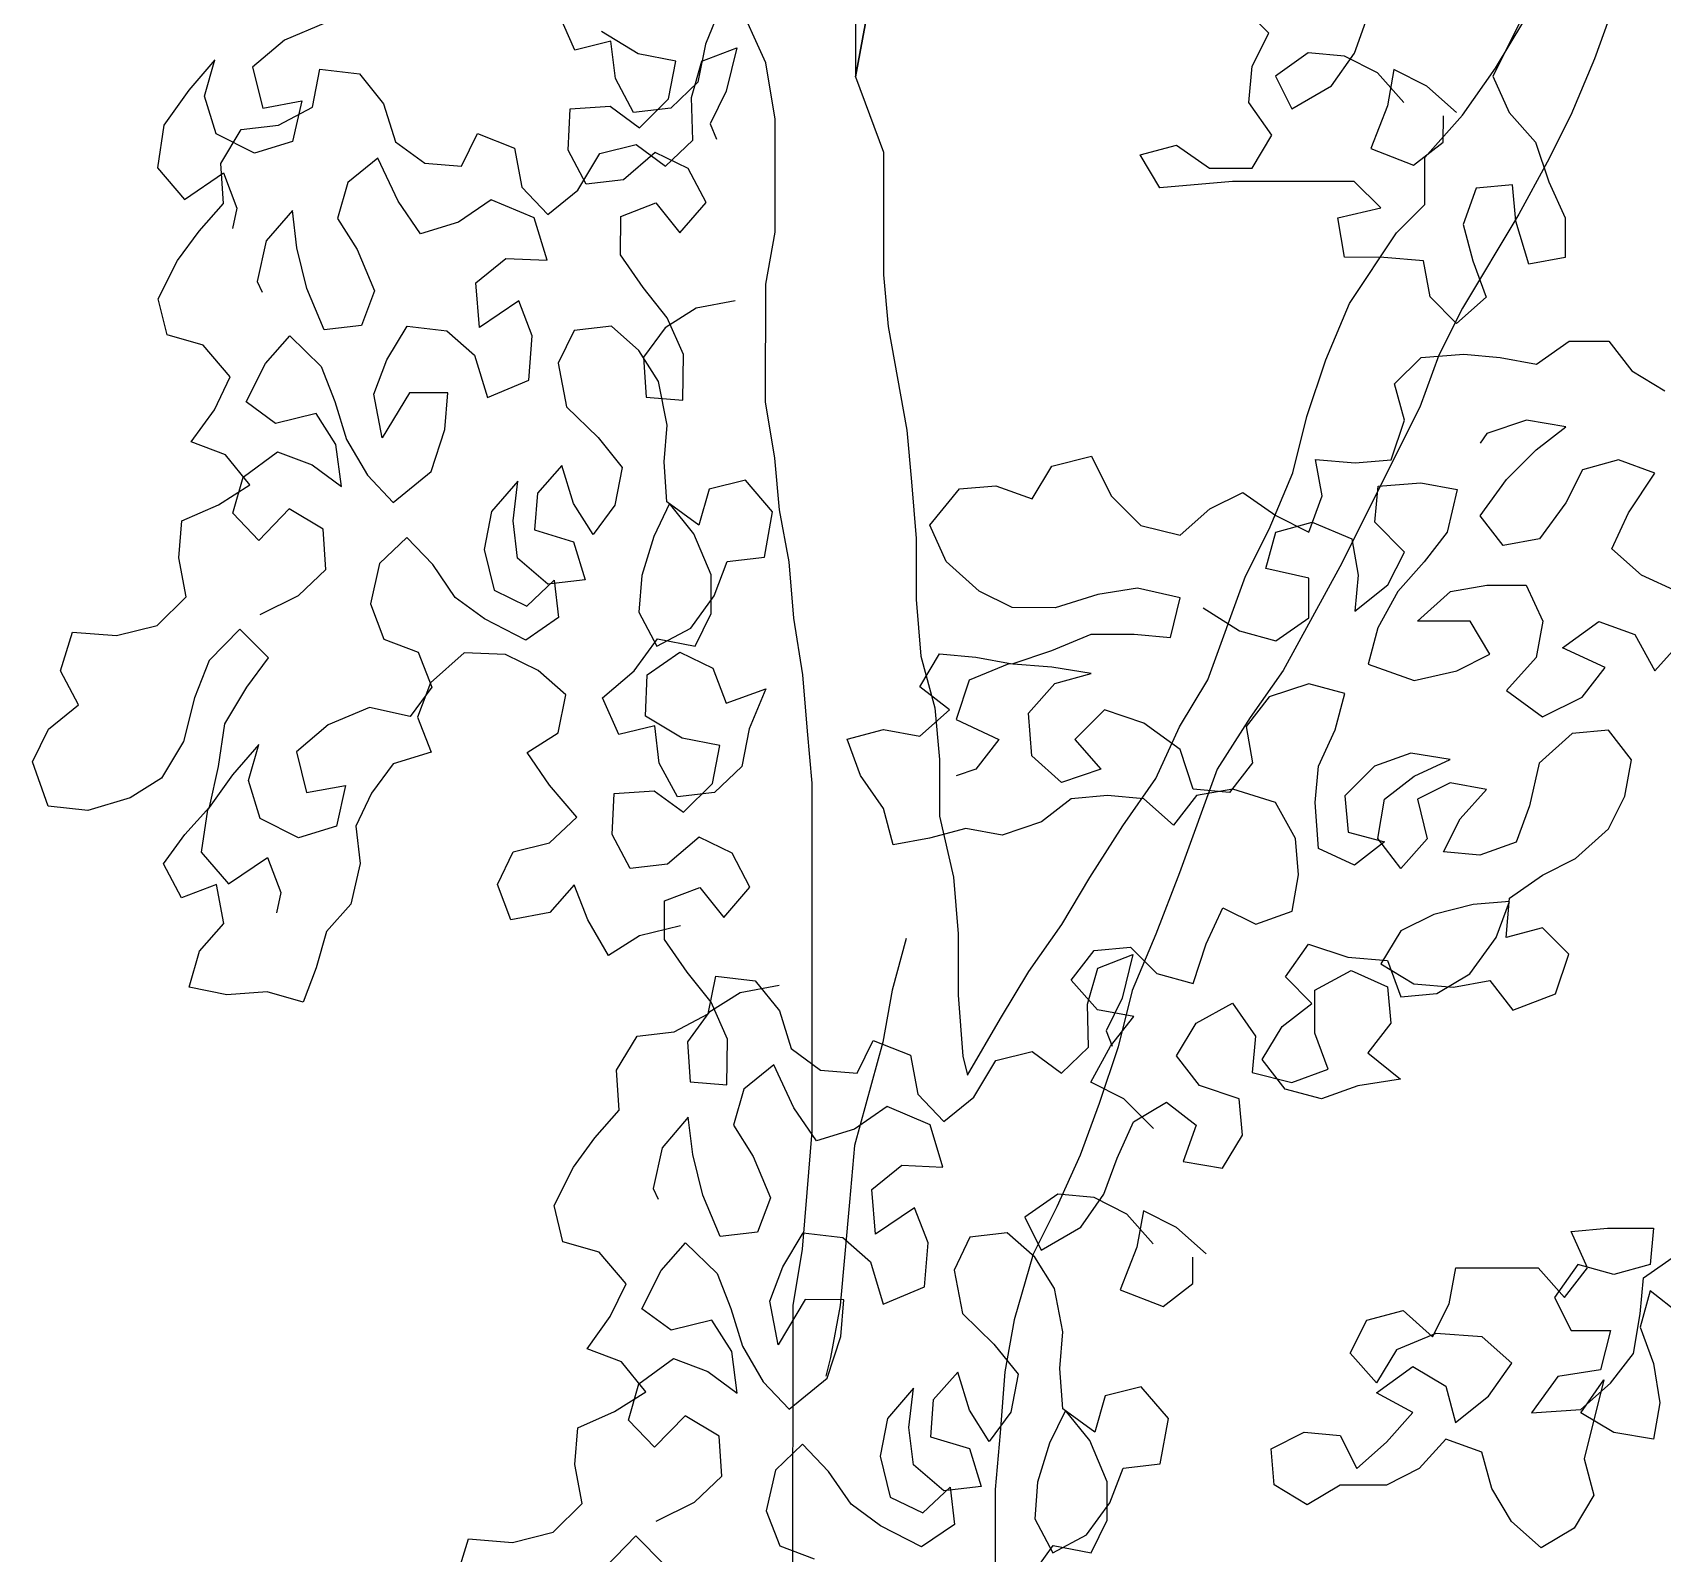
# Model space of a CAD drawing. Header units: millimetres. Extents: x -249630 to 95394, y -188036 to 109963.
# Drawn here: x -73407.1 to -72961.5, y -1068.1 to -652.3 of the extents above; entities that cross this region are included whole.
import ezdxf

# ---------------------------------------------------------------- set-up
doc = ezdxf.new("R2010")
doc.units = ezdxf.units.MM
doc.layers.add('AHojas', color=86, linetype='Continuous')
doc.layers.add('ATronco', color=36, linetype='Continuous')

# ---------------------------------------------------------------- blocks, each defined once
blk = doc.blocks.new('Arbol_01')
at = {"layer": 'AHojas'}
for p, q in [((-0.80242, 1.90116), (-0.80757, 1.88864)), ((-0.63152, 1.8921), (-0.64078, 1.90138)), ((-0.84837, 1.8868), (-0.85346, 1.8983)), ((-0.60476, 1.8859), (-0.60063, 1.89722)), ((-0.5512, 1.89923), (-0.56152, 1.87865)), ((-0.92622, 1.89531), (-0.93913, 1.88987)), ((-0.93913, 1.88987), (-0.94904, 1.88143)), ((-0.83706, 1.8896), (-0.84837, 1.8868)), ((-0.8286, 1.88569), (-0.84006, 1.89261)), ((-0.83568, 1.87794), (-0.83706, 1.8896)), ((-0.63668, 1.88181), (-0.63152, 1.8921)), ((-0.80757, 1.88864), (-0.8099, 1.87681)), ((-0.80865, 1.88334), (-0.79769, 1.88754)), ((-0.79769, 1.88754), (-0.80108, 1.87396)), ((-0.61917, 1.88591), (-0.62947, 1.87871)), ((-0.60785, 1.88487), (-0.61917, 1.88591)), ((-0.61197, 1.87561), (-0.60476, 1.8859)), ((-0.96087, 1.88375), (-0.96902, 1.87424)), ((-0.96408, 1.87246), (-0.96087, 1.88375)), ((-0.81677, 1.88336), (-0.8286, 1.88569)), ((-0.8191, 1.87154), (-0.81677, 1.88336)), ((-0.81186, 1.87204), (-0.80865, 1.88334)), ((-0.59755, 1.87971), (-0.60785, 1.88487)), ((-0.94904, 1.88143), (-0.9459, 1.8687)), ((-0.93036, 1.86901), (-0.92803, 1.88083)), ((-0.92803, 1.88083), (-0.91568, 1.87939)), ((-0.91568, 1.87939), (-0.90811, 1.87001)), ((-0.63772, 1.87048), (-0.63668, 1.88181)), ((-0.62947, 1.87871), (-0.62434, 1.86841)), ((-0.58932, 1.87044), (-0.59755, 1.87971)), ((-0.5924, 1.88074), (-0.59447, 1.86941)), ((-0.58211, 1.87558), (-0.5924, 1.88074)), ((-0.83006, 1.86733), (-0.83568, 1.87794)), ((-0.8099, 1.87681), (-0.8184, 1.86871)), ((-0.62434, 1.86841), (-0.61197, 1.87561)), ((-0.57285, 1.86733), (-0.58211, 1.87558)), ((-0.56152, 1.87865), (-0.55638, 1.86732)), ((-0.96902, 1.87424), (-0.97681, 1.86331)), ((-0.9604, 1.86062), (-0.96408, 1.87246)), ((-0.81154, 1.85862), (-0.81186, 1.87204)), ((-0.80108, 1.87396), (-0.80606, 1.86373)), ((-0.9459, 1.8687), (-0.93371, 1.87097)), ((-0.94097, 1.86338), (-0.93036, 1.86901)), ((-0.93371, 1.87097), (-0.93657, 1.85826)), ((-0.90811, 1.87001), (-0.90443, 1.85816)), ((-0.8504, 1.85555), (-0.84983, 1.86844)), ((-0.84983, 1.86844), (-0.83729, 1.86929)), ((-0.83729, 1.86929), (-0.82813, 1.86256)), ((-0.8184, 1.86871), (-0.83006, 1.86733)), ((-0.82813, 1.86256), (-0.8191, 1.87154)), ((-0.63052, 1.86018), (-0.63772, 1.87048)), ((-0.59447, 1.86941), (-0.59963, 1.85603)), ((-0.57698, 1.85807), (-0.57697, 1.86631)), ((-0.55638, 1.86732), (-0.54815, 1.85804)), ((-0.97681, 1.86331), (-0.97879, 1.85007)), ((-0.95901, 1.85142), (-0.95263, 1.862)), ((-0.95263, 1.862), (-0.94097, 1.86338)), ((-0.80606, 1.86373), (-0.80413, 1.85895)), ((-0.94841, 1.85458), (-0.9604, 1.86062)), ((-0.93657, 1.85826), (-0.94841, 1.85458)), ((-0.90443, 1.85816), (-0.89527, 1.85143)), ((-0.88379, 1.85052), (-0.87882, 1.86074)), ((-0.87882, 1.86074), (-0.86718, 1.85612)), ((-0.82004, 1.85052), (-0.81154, 1.85862)), ((-0.63671, 1.84989), (-0.63052, 1.86018)), ((-0.58625, 1.85087), (-0.57698, 1.85807)), ((-0.54815, 1.85804), (-0.54404, 1.84568)), ((-0.86718, 1.85612), (-0.86491, 1.84393)), ((-0.84478, 1.84494), (-0.8504, 1.85555)), ((-0.84743, 1.843), (-0.84052, 1.85446)), ((-0.84052, 1.85446), (-0.82921, 1.85726)), ((-0.82321, 1.85477), (-0.83312, 1.84632)), ((-0.82921, 1.85726), (-0.82004, 1.85052)), ((-0.81298, 1.8498), (-0.82321, 1.85477)), ((-0.67171, 1.85404), (-0.66038, 1.85712)), ((-0.66554, 1.84374), (-0.67171, 1.85404)), ((-0.66038, 1.85712), (-0.65009, 1.8499)), ((-0.59963, 1.85603), (-0.58625, 1.85087)), ((-0.95817, 1.83888), (-0.95901, 1.85142)), ((-0.90992, 1.85306), (-0.9193, 1.84549)), ((-0.9036, 1.83962), (-0.90992, 1.85306)), ((-0.89527, 1.85143), (-0.88379, 1.85052)), ((-0.97879, 1.85007), (-0.97034, 1.84016)), ((-0.97034, 1.84016), (-0.95814, 1.84843)), ((-0.95814, 1.84843), (-0.95393, 1.83747)), ((-0.80735, 1.83919), (-0.81298, 1.8498)), ((-0.65009, 1.8499), (-0.63671, 1.84989)), ((-0.9193, 1.84549), (-0.92251, 1.8342)), ((-0.86491, 1.84393), (-0.85681, 1.83543)), ((-0.83312, 1.84632), (-0.84478, 1.84494)), ((-0.64289, 1.84577), (-0.66554, 1.84374)), ((-0.60479, 1.84574), (-0.64289, 1.84577)), ((-0.59656, 1.8375), (-0.60479, 1.84574)), ((-0.5667, 1.84365), (-0.57082, 1.83232)), ((-0.55537, 1.84467), (-0.5667, 1.84365)), ((-0.55435, 1.83334), (-0.55537, 1.84467)), ((-0.54404, 1.84568), (-0.5389, 1.83435)), ((-0.89656, 1.82936), (-0.9036, 1.83962)), ((-0.87446, 1.84007), (-0.88472, 1.83304)), ((-0.86105, 1.83438), (-0.87446, 1.84007)), ((-0.85681, 1.83543), (-0.84743, 1.843)), ((-0.96578, 1.83025), (-0.95817, 1.83888)), ((-0.95393, 1.83747), (-0.95536, 1.83111)), ((-0.93663, 1.83671), (-0.94478, 1.82719)), ((-0.93525, 1.82505), (-0.93663, 1.83671)), ((-0.83403, 1.83485), (-0.82307, 1.83906)), ((-0.82307, 1.83906), (-0.8155, 1.82968)), ((-0.8155, 1.82968), (-0.80735, 1.83919)), ((-0.60995, 1.83442), (-0.59656, 1.8375)), ((-0.92251, 1.8342), (-0.91635, 1.82447)), ((-0.88472, 1.83304), (-0.89656, 1.82936)), ((-0.85703, 1.82113), (-0.86105, 1.83438)), ((-0.83406, 1.82284), (-0.83403, 1.83485)), ((-0.6079, 1.82206), (-0.60995, 1.83442)), ((-0.55024, 1.81995), (-0.55435, 1.83334)), ((-0.5389, 1.83435), (-0.53891, 1.822)), ((-0.97252, 1.82109), (-0.96578, 1.83025)), ((-0.57082, 1.83232), (-0.56775, 1.82099)), ((-0.94478, 1.82719), (-0.94764, 1.81449)), ((-0.9321, 1.81233), (-0.93525, 1.82505)), ((-0.91635, 1.82447), (-0.91091, 1.81156)), ((-0.8793, 1.81413), (-0.86992, 1.82169)), ((-0.86992, 1.82169), (-0.85703, 1.82113)), ((-0.82703, 1.81258), (-0.83406, 1.82284)), ((-0.59555, 1.82205), (-0.6079, 1.82206)), ((-0.58319, 1.82101), (-0.59555, 1.82205)), ((-0.53891, 1.822), (-0.55024, 1.81995)), ((-0.97855, 1.8091), (-0.97252, 1.82109)), ((-0.58114, 1.80968), (-0.58319, 1.82101)), ((-0.56775, 1.82099), (-0.56364, 1.80966)), ((-0.94764, 1.81449), (-0.94606, 1.81113)), ((-0.92666, 1.79942), (-0.9321, 1.81233)), ((-0.91091, 1.81156), (-0.915, 1.8008)), ((-0.8781, 1.80017), (-0.8793, 1.81413)), ((-0.81946, 1.8032), (-0.82703, 1.81258)), ((-0.97576, 1.79779), (-0.97855, 1.8091)), ((-0.86589, 1.80844), (-0.8781, 1.80017)), ((-0.86168, 1.79748), (-0.86589, 1.80844)), ((-0.79825, 1.80844), (-0.81045, 1.80618)), ((-0.57291, 1.80143), (-0.58114, 1.80968)), ((-0.56364, 1.80966), (-0.57291, 1.80143)), ((-0.81045, 1.80618), (-0.82017, 1.80002)), ((-0.915, 1.8008), (-0.92666, 1.79942)), ((-0.90709, 1.79001), (-0.9007, 1.80059)), ((-0.9007, 1.80059), (-0.88834, 1.79914)), ((-0.83695, 1.80059), (-0.84861, 1.79921)), ((-0.82832, 1.79297), (-0.83695, 1.80059)), ((-0.81437, 1.79171), (-0.81946, 1.8032)), ((-0.96447, 1.79458), (-0.97576, 1.79779)), ((-0.94506, 1.78887), (-0.93744, 1.79751)), ((-0.93744, 1.79751), (-0.92758, 1.78794)), ((-0.88834, 1.79914), (-0.87971, 1.79152)), ((-0.86278, 1.78371), (-0.86168, 1.79748)), ((-0.84861, 1.79921), (-0.85358, 1.78898)), ((-0.82017, 1.80002), (-0.82691, 1.79086)), ((-0.95602, 1.78467), (-0.96447, 1.79458)), ((-0.54791, 1.78864), (-0.53761, 1.79583)), ((-0.53761, 1.79583), (-0.52525, 1.79582)), ((-0.52525, 1.79582), (-0.51805, 1.78655)), ((-0.91118, 1.77925), (-0.90709, 1.79001)), ((-0.87971, 1.79152), (-0.87569, 1.77827)), ((-0.82217, 1.78325), (-0.82832, 1.79297)), ((-0.82691, 1.79086), (-0.82606, 1.77832)), ((-0.81458, 1.77741), (-0.81437, 1.79171)), ((-0.59219, 1.7825), (-0.58395, 1.79073)), ((-0.58395, 1.79073), (-0.57056, 1.79175)), ((-0.57056, 1.79175), (-0.55924, 1.79071)), ((-0.55924, 1.79071), (-0.54791, 1.78864)), ((-0.95109, 1.77688), (-0.94506, 1.78887)), ((-0.92758, 1.78794), (-0.92337, 1.77698)), ((-0.85358, 1.78898), (-0.85097, 1.77538)), ((-0.51805, 1.78655), (-0.50776, 1.78036)), ((-0.96099, 1.77444), (-0.95602, 1.78467)), ((-0.87569, 1.77827), (-0.86278, 1.78371)), ((-0.81955, 1.76964), (-0.82217, 1.78325)), ((-0.58911, 1.77117), (-0.59219, 1.7825)), ((-0.90856, 1.76564), (-0.91118, 1.77925)), ((-0.90005, 1.77975), (-0.90856, 1.76564)), ((-0.88804, 1.77971), (-0.90005, 1.77975)), ((-0.88896, 1.76824), (-0.88804, 1.77971)), ((-0.94193, 1.77015), (-0.95109, 1.77688)), ((-0.92337, 1.77698), (-0.91969, 1.76514)), ((-0.85097, 1.77538), (-0.84111, 1.76581)), ((-0.82606, 1.77832), (-0.81458, 1.77741)), ((-0.96826, 1.76439), (-0.96099, 1.77444)), ((-0.92921, 1.77329), (-0.94193, 1.77015)), ((-0.92305, 1.76356), (-0.92921, 1.77329)), ((-0.89323, 1.75518), (-0.88896, 1.76824)), ((-0.82047, 1.75817), (-0.81955, 1.76964)), ((-0.59324, 1.75882), (-0.58911, 1.77117)), ((-0.55102, 1.77113), (-0.56338, 1.76703)), ((-0.53866, 1.76906), (-0.55102, 1.77113)), ((-0.54794, 1.76186), (-0.53866, 1.76906)), ((-0.91969, 1.76514), (-0.91319, 1.754)), ((-0.84111, 1.76581), (-0.83354, 1.75643)), ((-0.56338, 1.76703), (-0.56544, 1.76394)), ((-0.95749, 1.7603), (-0.96826, 1.76439)), ((-0.95204, 1.7534), (-0.94125, 1.76132)), ((-0.94125, 1.76132), (-0.93048, 1.75723)), ((-0.92132, 1.75049), (-0.92305, 1.76356)), ((-0.55721, 1.75261), (-0.54794, 1.76186)), ((-0.94993, 1.75092), (-0.95749, 1.7603)), ((-0.81962, 1.74563), (-0.82047, 1.75817)), ((-0.6993, 1.75685), (-0.68694, 1.75993)), ((-0.68694, 1.75993), (-0.68078, 1.74757)), ((-0.61693, 1.75884), (-0.60457, 1.7578)), ((-0.61488, 1.74751), (-0.61693, 1.75884)), ((-0.60457, 1.7578), (-0.59324, 1.75882)), ((-0.5222, 1.75875), (-0.53353, 1.75567)), ((-0.51087, 1.75462), (-0.5222, 1.75875)), ((-0.93048, 1.75723), (-0.92132, 1.75049)), ((-0.91319, 1.754), (-0.90509, 1.7455)), ((-0.90509, 1.7455), (-0.89323, 1.75518)), ((-0.85243, 1.75702), (-0.86005, 1.74838)), ((-0.84876, 1.74517), (-0.85243, 1.75702)), ((-0.83354, 1.75643), (-0.83587, 1.74461)), ((-0.70549, 1.74656), (-0.6993, 1.75685)), ((-0.53353, 1.75567), (-0.53868, 1.74538)), ((-0.51912, 1.74227), (-0.51087, 1.75462)), ((-0.95966, 1.74477), (-0.94993, 1.75092)), ((-0.95525, 1.74211), (-0.95204, 1.7534)), ((-0.86622, 1.75211), (-0.87437, 1.74259)), ((-0.86767, 1.73975), (-0.86622, 1.75211)), ((-0.79505, 1.75245), (-0.80636, 1.74965)), ((-0.7866, 1.74253), (-0.79505, 1.75245)), ((-0.72814, 1.74967), (-0.71681, 1.75069)), ((-0.71681, 1.75069), (-0.70549, 1.74656)), ((-0.59841, 1.73926), (-0.59737, 1.75058)), ((-0.59737, 1.75058), (-0.58398, 1.7516)), ((-0.58398, 1.7516), (-0.57266, 1.74953)), ((-0.56546, 1.74129), (-0.55721, 1.75261)), ((-0.86005, 1.74838), (-0.86096, 1.73691)), ((-0.80636, 1.74965), (-0.80957, 1.73836)), ((-0.73742, 1.73836), (-0.72814, 1.74967)), ((-0.68078, 1.74757), (-0.67152, 1.73829)), ((-0.64989, 1.74342), (-0.63959, 1.74856)), ((-0.63959, 1.74856), (-0.6293, 1.74135)), ((-0.61901, 1.73619), (-0.61488, 1.74751)), ((-0.57266, 1.74953), (-0.57576, 1.73615)), ((-0.97115, 1.73968), (-0.95966, 1.74477)), ((-0.93759, 1.74347), (-0.94715, 1.73361)), ((-0.92701, 1.73709), (-0.93759, 1.74347)), ((-0.8426, 1.73545), (-0.84876, 1.74517)), ((-0.83587, 1.74461), (-0.8426, 1.73545)), ((-0.81874, 1.74509), (-0.82371, 1.73486)), ((-0.80957, 1.73836), (-0.81962, 1.74563)), ((-0.81117, 1.73571), (-0.81874, 1.74509)), ((-0.65917, 1.73519), (-0.64989, 1.74342)), ((-0.53868, 1.74538), (-0.54693, 1.73406)), ((-0.97206, 1.7282), (-0.97115, 1.73968)), ((-0.94715, 1.73361), (-0.95525, 1.74211)), ((-0.87437, 1.74259), (-0.8767, 1.73077)), ((-0.86628, 1.72809), (-0.86767, 1.73975)), ((-0.78911, 1.72841), (-0.7866, 1.74253)), ((-0.6293, 1.74135), (-0.61901, 1.73619)), ((-0.55826, 1.73201), (-0.56546, 1.74129)), ((-0.52428, 1.73095), (-0.51912, 1.74227)), ((-0.92616, 1.72455), (-0.92701, 1.73709)), ((-0.86096, 1.73691), (-0.84879, 1.73317)), ((-0.73228, 1.72702), (-0.73742, 1.73836)), ((-0.67152, 1.73829), (-0.65917, 1.73519)), ((-0.6324, 1.72487), (-0.6293, 1.7362)), ((-0.6293, 1.7362), (-0.61798, 1.73928)), ((-0.61798, 1.73928), (-0.60562, 1.73412)), ((-0.58915, 1.72998), (-0.59841, 1.73926)), ((-0.57576, 1.73615), (-0.58298, 1.72689)), ((-0.90088, 1.73454), (-0.90938, 1.72644)), ((-0.89278, 1.72604), (-0.90088, 1.73454)), ((-0.84879, 1.73317), (-0.84511, 1.72132)), ((-0.82371, 1.73486), (-0.82745, 1.72269)), ((-0.80573, 1.72281), (-0.81117, 1.73571)), ((-0.60562, 1.73412), (-0.60357, 1.72279)), ((-0.54693, 1.73406), (-0.55826, 1.73201)), ((-0.8767, 1.73077), (-0.87355, 1.71805)), ((-0.59431, 1.71969), (-0.58915, 1.72998)), ((-0.51502, 1.72271), (-0.52428, 1.73095)), ((-0.9698, 1.71601), (-0.97206, 1.7282)), ((-0.90938, 1.72644), (-0.91224, 1.71374)), ((-0.88574, 1.71578), (-0.89278, 1.72604)), ((-0.85677, 1.71994), (-0.86628, 1.72809)), ((-0.80486, 1.71627), (-0.80077, 1.72703)), ((-0.80077, 1.72703), (-0.78911, 1.72841)), ((-0.72199, 1.71775), (-0.73228, 1.72702)), ((-0.58298, 1.72689), (-0.59122, 1.71763)), ((-0.93466, 1.71644), (-0.92616, 1.72455)), ((-0.82745, 1.72269), (-0.82836, 1.71121)), ((-0.80576, 1.7108), (-0.80573, 1.72281)), ((-0.61902, 1.72177), (-0.6324, 1.72487)), ((-0.60357, 1.72279), (-0.60461, 1.71146)), ((-0.5037, 1.71755), (-0.51502, 1.72271)), ((-0.86332, 1.71307), (-0.85482, 1.72117)), ((-0.84511, 1.72132), (-0.85677, 1.71994)), ((-0.85482, 1.72117), (-0.85344, 1.70952)), ((-0.67257, 1.71873), (-0.68492, 1.71668)), ((-0.65918, 1.71563), (-0.67257, 1.71873)), ((-0.61903, 1.70942), (-0.61902, 1.72177)), ((-0.60461, 1.71146), (-0.59431, 1.71969)), ((-0.57475, 1.71761), (-0.56342, 1.71966)), ((-0.56342, 1.71966), (-0.55106, 1.71965)), ((-0.55106, 1.71965), (-0.54593, 1.70832)), ((-0.97883, 1.70703), (-0.9698, 1.71601)), ((-0.94668, 1.71047), (-0.93466, 1.71644)), ((-0.87658, 1.70905), (-0.88574, 1.71578)), ((-0.87355, 1.71805), (-0.86332, 1.71307)), ((-0.81213, 1.70623), (-0.80486, 1.71627)), ((-0.7117, 1.71259), (-0.72199, 1.71775)), ((-0.68492, 1.71668), (-0.69831, 1.71258)), ((-0.66228, 1.70328), (-0.65918, 1.71563)), ((-0.59122, 1.71763), (-0.59741, 1.70631)), ((-0.58505, 1.70835), (-0.57475, 1.71761)), ((-0.91224, 1.71374), (-0.90803, 1.70278)), ((-0.82836, 1.71121), (-0.82274, 1.7006)), ((-0.69831, 1.71258), (-0.7117, 1.71259)), ((-0.65198, 1.71253), (-0.64066, 1.70532)), ((-0.8637, 1.70248), (-0.87658, 1.70905)), ((-0.85344, 1.70952), (-0.8637, 1.70248)), ((-0.81073, 1.70057), (-0.80576, 1.7108)), ((-0.62934, 1.70222), (-0.61903, 1.70942)), ((-0.56858, 1.70834), (-0.58505, 1.70835)), ((-0.56241, 1.69804), (-0.56858, 1.70834)), ((-0.54593, 1.70832), (-0.548, 1.69699)), ((-0.53976, 1.70008), (-0.52842, 1.7083)), ((-0.52842, 1.7083), (-0.5171, 1.70417)), ((-1.00906, 1.69281), (-1.00532, 1.70498)), ((-1.00532, 1.70498), (-0.99155, 1.70388)), ((-0.99155, 1.70388), (-0.97883, 1.70703)), ((-0.95305, 1.7059), (-0.96261, 1.69604)), ((-0.94407, 1.69687), (-0.95305, 1.7059)), ((-0.82274, 1.7006), (-0.81213, 1.70623)), ((-0.69936, 1.69919), (-0.687, 1.70433)), ((-0.687, 1.70433), (-0.67361, 1.70432)), ((-0.67361, 1.70432), (-0.66228, 1.70328)), ((-0.64066, 1.70532), (-0.62934, 1.70222)), ((-0.59741, 1.70631), (-0.60051, 1.69498)), ((-0.5171, 1.70417), (-0.51093, 1.69284)), ((-0.90803, 1.70278), (-0.89727, 1.69869)), ((-0.82983, 1.69285), (-0.82256, 1.7029)), ((-0.82256, 1.7029), (-0.81073, 1.70057)), ((-0.51093, 1.69284), (-0.50165, 1.70313)), ((-0.89727, 1.69869), (-0.89306, 1.68773)), ((-0.88296, 1.69847), (-0.89341, 1.68914)), ((-0.87007, 1.69791), (-0.88296, 1.69847)), ((-0.85985, 1.69293), (-0.87007, 1.69791)), ((-0.82577, 1.69161), (-0.81551, 1.69864)), ((-0.81551, 1.69864), (-0.80528, 1.69367)), ((-0.74055, 1.6879), (-0.73437, 1.69819)), ((-0.73437, 1.69819), (-0.72304, 1.69715)), ((-0.72304, 1.69715), (-0.71172, 1.69508)), ((-0.71172, 1.69508), (-0.69936, 1.69919)), ((-0.57271, 1.6929), (-0.56241, 1.69804)), ((-0.548, 1.69699), (-0.55727, 1.68671)), ((-0.52638, 1.69389), (-0.53976, 1.70008)), ((-0.96261, 1.69604), (-0.96723, 1.68439)), ((-0.9508, 1.6877), (-0.94407, 1.69687)), ((-0.80528, 1.69367), (-0.80107, 1.68271)), ((-0.71275, 1.69509), (-0.72511, 1.68995)), ((-0.69936, 1.69404), (-0.71275, 1.69509)), ((-0.68701, 1.69197), (-0.69936, 1.69404)), ((-0.60051, 1.69498), (-0.5861, 1.68982)), ((-0.53359, 1.68463), (-0.52638, 1.69389)), ((-1.00344, 1.6822), (-1.00906, 1.69281)), ((-0.85121, 1.68532), (-0.85985, 1.69293)), ((-0.83974, 1.6844), (-0.82983, 1.69285)), ((-0.82633, 1.67872), (-0.82577, 1.69161)), ((-0.72511, 1.68995), (-0.72924, 1.6776)), ((-0.69834, 1.68889), (-0.68701, 1.69197)), ((-0.5861, 1.68982), (-0.57271, 1.6929)), ((-0.95772, 1.67624), (-0.9508, 1.6877)), ((-0.89306, 1.68773), (-0.89979, 1.67856)), ((-0.89341, 1.68914), (-0.8975, 1.67838)), ((-0.80107, 1.68271), (-0.7887, 1.68727)), ((-0.7887, 1.68727), (-0.79385, 1.67474)), ((-0.73129, 1.68069), (-0.74055, 1.6879)), ((-0.70658, 1.67964), (-0.69834, 1.68889)), ((-0.61905, 1.68882), (-0.63141, 1.68471)), ((-0.60773, 1.68572), (-0.61905, 1.68882)), ((-0.55727, 1.68671), (-0.54595, 1.67846)), ((-0.96723, 1.68439), (-0.97063, 1.67081)), ((-0.85354, 1.67349), (-0.85121, 1.68532)), ((-0.83465, 1.67291), (-0.83974, 1.6844)), ((-0.63141, 1.68471), (-0.63863, 1.67545)), ((-0.61083, 1.6744), (-0.60773, 1.68572)), ((-0.54595, 1.67846), (-0.53359, 1.68463)), ((-1.01282, 1.67463), (-1.00344, 1.6822)), ((-0.9125, 1.68142), (-0.92541, 1.67598)), ((-0.89979, 1.67856), (-0.9125, 1.68142)), ((-0.74057, 1.67246), (-0.73129, 1.68069)), ((-0.70556, 1.66625), (-0.70658, 1.67964)), ((-0.6829, 1.68064), (-0.69217, 1.67138)), ((-0.67055, 1.67651), (-0.6829, 1.68064)), ((-0.9597, 1.66301), (-0.95772, 1.67624)), ((-0.92541, 1.67598), (-0.93532, 1.66753)), ((-0.8975, 1.67838), (-0.89329, 1.66742)), ((-0.82334, 1.67571), (-0.83465, 1.67291)), ((-0.81487, 1.6718), (-0.82633, 1.67872)), ((-0.82196, 1.66405), (-0.82334, 1.67571)), ((-0.72924, 1.6776), (-0.71586, 1.67141)), ((-0.65923, 1.66827), (-0.67055, 1.67651)), ((-1.01779, 1.6644), (-1.01282, 1.67463)), ((-0.86327, 1.66734), (-0.85354, 1.67349)), ((-0.79385, 1.67474), (-0.79618, 1.66292)), ((-0.76322, 1.67145), (-0.75189, 1.67453)), ((-0.75189, 1.67453), (-0.74057, 1.67246)), ((-0.63863, 1.67545), (-0.63658, 1.66413)), ((-0.61599, 1.66308), (-0.61083, 1.6744)), ((-0.53669, 1.6733), (-0.547, 1.66404)), ((-0.52536, 1.67432), (-0.53669, 1.6733)), ((-0.51816, 1.66505), (-0.52536, 1.67432)), ((-0.97063, 1.67081), (-0.97754, 1.65935)), ((-0.94714, 1.66986), (-0.95529, 1.66035)), ((-0.95035, 1.65857), (-0.94714, 1.66986)), ((-0.80305, 1.66947), (-0.81487, 1.6718)), ((-0.80537, 1.65765), (-0.80305, 1.66947)), ((-0.75911, 1.66012), (-0.76322, 1.67145)), ((-0.71586, 1.67141), (-0.72307, 1.66215)), ((-0.69217, 1.67138), (-0.68395, 1.66211)), ((-0.93532, 1.66753), (-0.93217, 1.65481)), ((-0.89329, 1.66742), (-0.90513, 1.66374)), ((-0.85623, 1.65708), (-0.86327, 1.66734)), ((-0.69631, 1.658), (-0.70556, 1.66625)), ((-0.65512, 1.65591), (-0.65923, 1.66827)), ((-0.58715, 1.66717), (-0.59848, 1.66306)), ((-0.5748, 1.6651), (-0.58715, 1.66717)), ((-0.58613, 1.65996), (-0.5748, 1.6651)), ((-0.52023, 1.65372), (-0.51816, 1.66505)), ((-1.01289, 1.65061), (-1.01779, 1.6644)), ((-0.96256, 1.6503), (-0.9597, 1.66301)), ((-0.90513, 1.66374), (-0.91187, 1.65458)), ((-0.81633, 1.65344), (-0.82196, 1.66405)), ((-0.79618, 1.66292), (-0.80468, 1.65482)), ((-0.72307, 1.66215), (-0.72925, 1.66009)), ((-0.68395, 1.66211), (-0.69631, 1.658)), ((-0.63658, 1.66413), (-0.64379, 1.65487)), ((-0.61703, 1.65175), (-0.61599, 1.66308)), ((-0.59848, 1.66306), (-0.60776, 1.6538)), ((-0.547, 1.66404), (-0.5501, 1.65066)), ((-0.97754, 1.65935), (-0.98727, 1.65319)), ((-0.95529, 1.66035), (-0.96309, 1.64942)), ((-0.94668, 1.64672), (-0.95035, 1.65857)), ((-0.75192, 1.64982), (-0.75911, 1.66012)), ((-0.5954, 1.65276), (-0.58613, 1.65996)), ((-0.5748, 1.65789), (-0.5851, 1.65275)), ((-0.56348, 1.65582), (-0.5748, 1.65789)), ((-0.93217, 1.65481), (-0.91998, 1.65707)), ((-0.91998, 1.65707), (-0.92284, 1.64436)), ((-0.91187, 1.65458), (-0.91684, 1.64435)), ((-0.84778, 1.64716), (-0.85623, 1.65708)), ((-0.83667, 1.64166), (-0.83611, 1.65455)), ((-0.83611, 1.65455), (-0.82357, 1.6554)), ((-0.82357, 1.6554), (-0.8144, 1.64866)), ((-0.80468, 1.65482), (-0.81633, 1.65344)), ((-0.8144, 1.64866), (-0.80537, 1.65765)), ((-0.64379, 1.65487), (-0.65512, 1.65591)), ((-0.64276, 1.65589), (-0.65409, 1.65385)), ((-0.62938, 1.65176), (-0.64276, 1.65589)), ((-0.57172, 1.64656), (-0.56348, 1.65582)), ((-1.00053, 1.64917), (-1.01289, 1.65061)), ((-0.98727, 1.65319), (-1.00053, 1.64917)), ((-0.69322, 1.65285), (-0.70249, 1.64565)), ((-0.68189, 1.65387), (-0.69322, 1.65285)), ((-0.67057, 1.65283), (-0.68189, 1.65387)), ((-0.66131, 1.64458), (-0.67057, 1.65283)), ((-0.65409, 1.65385), (-0.66131, 1.64458)), ((-0.62321, 1.64043), (-0.62938, 1.65176)), ((-0.61601, 1.63734), (-0.61703, 1.65175)), ((-0.60776, 1.6538), (-0.60674, 1.64248)), ((-0.59747, 1.64041), (-0.5954, 1.65276)), ((-0.5851, 1.65275), (-0.58203, 1.64039)), ((-0.5501, 1.65066), (-0.55423, 1.63934)), ((-0.52539, 1.64343), (-0.52023, 1.65372)), ((-0.97018, 1.64167), (-0.96256, 1.6503)), ((-0.96309, 1.64942), (-0.96507, 1.63618)), ((-0.85628, 1.63906), (-0.84778, 1.64716)), ((-0.74884, 1.63849), (-0.75192, 1.64982)), ((-0.93468, 1.64069), (-0.94668, 1.64672)), ((-0.92284, 1.64436), (-0.93468, 1.64069)), ((-0.91684, 1.64435), (-0.91546, 1.63269)), ((-0.72618, 1.64361), (-0.73751, 1.64054)), ((-0.71485, 1.64154), (-0.72618, 1.64361)), ((-0.70249, 1.64565), (-0.71485, 1.64154)), ((-0.57688, 1.63627), (-0.57172, 1.64656)), ((-0.5357, 1.63417), (-0.52539, 1.64343)), ((-0.97691, 1.6325), (-0.97018, 1.64167)), ((-0.83105, 1.63105), (-0.83667, 1.64166)), ((-0.80948, 1.64088), (-0.81939, 1.63243)), ((-0.79925, 1.63591), (-0.80948, 1.64088)), ((-0.73751, 1.64054), (-0.74884, 1.63849)), ((-0.62219, 1.6291), (-0.62321, 1.64043)), ((-0.60674, 1.64248), (-0.59541, 1.63938)), ((-0.59027, 1.63113), (-0.59747, 1.64041)), ((-0.58203, 1.64039), (-0.59027, 1.63113)), ((-0.86759, 1.63627), (-0.85628, 1.63906)), ((-0.60469, 1.63218), (-0.61601, 1.63734)), ((-0.59541, 1.63938), (-0.60469, 1.63218)), ((-0.55423, 1.63934), (-0.56556, 1.63523)), ((-0.96507, 1.63618), (-0.95662, 1.62627)), ((-0.95662, 1.62627), (-0.94441, 1.63453)), ((-0.94441, 1.63453), (-0.9402, 1.62357)), ((-0.87256, 1.62604), (-0.86759, 1.63627)), ((-0.79363, 1.6253), (-0.79925, 1.63591)), ((-0.56556, 1.63523), (-0.57688, 1.63627)), ((-0.546, 1.62903), (-0.5357, 1.63417)), ((-0.97129, 1.62189), (-0.97691, 1.6325)), ((-0.91546, 1.63269), (-0.91832, 1.61998)), ((-0.81939, 1.63243), (-0.83105, 1.63105)), ((-0.96033, 1.6261), (-0.97129, 1.62189)), ((-0.95807, 1.61391), (-0.96033, 1.6261)), ((-0.86835, 1.61508), (-0.87256, 1.62604)), ((-0.84855, 1.62598), (-0.85616, 1.61734)), ((-0.84434, 1.61502), (-0.84855, 1.62598)), ((-0.62426, 1.61778), (-0.62219, 1.6291)), ((-0.5563, 1.62184), (-0.546, 1.62903)), ((-0.9402, 1.62357), (-0.94163, 1.61722)), ((-0.82031, 1.62096), (-0.80935, 1.62516)), ((-0.80935, 1.62516), (-0.80178, 1.61578)), ((-0.80178, 1.61578), (-0.79363, 1.6253)), ((-0.91832, 1.61998), (-0.92593, 1.61135)), ((-0.82034, 1.60895), (-0.82031, 1.62096)), ((-0.65105, 1.60751), (-0.64589, 1.61883)), ((-0.64589, 1.61883), (-0.63559, 1.61367)), ((-0.56763, 1.61979), (-0.57999, 1.61671)), ((-0.5563, 1.62081), (-0.56763, 1.61979)), ((-0.56043, 1.60948), (-0.5563, 1.62081)), ((-0.55734, 1.60948), (-0.5563, 1.62184)), ((-0.85616, 1.61734), (-0.86835, 1.61508)), ((-0.83783, 1.60387), (-0.84434, 1.61502)), ((-0.63559, 1.61367), (-0.62426, 1.61778)), ((-0.57999, 1.61671), (-0.59029, 1.61157)), ((-0.96568, 1.60528), (-0.95807, 1.61391)), ((-0.92593, 1.61135), (-0.92914, 1.60006)), ((-0.81538, 1.61317), (-0.82811, 1.61003)), ((-0.59029, 1.61157), (-0.59648, 1.60128)), ((-0.54601, 1.61256), (-0.55734, 1.60948)), ((-0.53778, 1.60431), (-0.54601, 1.61256)), ((-0.82811, 1.61003), (-0.83783, 1.60387)), ((-0.8133, 1.59869), (-0.82034, 1.60895)), ((-0.56868, 1.59816), (-0.56043, 1.60948)), ((-0.96889, 1.59398), (-0.96568, 1.60528)), ((-0.69327, 1.59622), (-0.68606, 1.60548)), ((-0.68606, 1.60548), (-0.67473, 1.6065)), ((-0.67473, 1.6065), (-0.6665, 1.59825)), ((-0.65518, 1.59515), (-0.65105, 1.60751)), ((-0.62634, 1.59719), (-0.61913, 1.60748)), ((-0.61913, 1.60748), (-0.60677, 1.60335)), ((-0.54191, 1.59196), (-0.53778, 1.60431)), ((-0.68495, 1.59998), (-0.67399, 1.60419)), ((-0.67399, 1.60419), (-0.67738, 1.5906)), ((-0.60677, 1.60335), (-0.59442, 1.60231)), ((-0.59648, 1.60128), (-0.58619, 1.59509)), ((-0.59442, 1.60231), (-0.59031, 1.59098)), ((-0.92914, 1.60006), (-0.93323, 1.5893)), ((-0.80573, 1.58931), (-0.8133, 1.59869)), ((-0.80666, 1.58565), (-0.80433, 1.59747)), ((-0.80433, 1.59747), (-0.79197, 1.59603)), ((-0.68816, 1.58868), (-0.68495, 1.59998)), ((-0.6665, 1.59825), (-0.65518, 1.59515)), ((-0.61811, 1.58894), (-0.62634, 1.59719)), ((-0.61708, 1.59306), (-0.60575, 1.59923)), ((-0.60575, 1.59923), (-0.59443, 1.59407)), ((-0.57898, 1.592), (-0.56868, 1.59816)), ((-0.95707, 1.59166), (-0.96889, 1.59398)), ((-0.78453, 1.59455), (-0.79672, 1.59228)), ((-0.79197, 1.59603), (-0.7844, 1.58665)), ((-0.68504, 1.58694), (-0.69327, 1.59622)), ((-0.59443, 1.59407), (-0.59341, 1.58274)), ((-0.58619, 1.59509), (-0.57383, 1.59405)), ((-0.57383, 1.59405), (-0.5625, 1.5961)), ((-0.5625, 1.5961), (-0.5553, 1.58683)), ((-0.94453, 1.59251), (-0.95707, 1.59166)), ((-0.93323, 1.5893), (-0.94453, 1.59251)), ((-0.79672, 1.59228), (-0.80645, 1.58613)), ((-0.67738, 1.5906), (-0.68235, 1.58037)), ((-0.61709, 1.57967), (-0.61708, 1.59306)), ((-0.59031, 1.59098), (-0.57898, 1.592)), ((-0.5553, 1.58683), (-0.54191, 1.59196)), ((-0.80064, 1.57781), (-0.80573, 1.58931)), ((-0.7844, 1.58665), (-0.78073, 1.57481)), ((-0.68784, 1.57526), (-0.68816, 1.58868)), ((-0.67372, 1.58487), (-0.68504, 1.58694)), ((-0.65416, 1.5828), (-0.64282, 1.58896)), ((-0.64282, 1.58896), (-0.63563, 1.57866)), ((-0.62739, 1.58174), (-0.61811, 1.58894)), ((-0.81727, 1.58003), (-0.80666, 1.58565)), ((-0.80645, 1.58613), (-0.81318, 1.57697)), ((-0.68094, 1.57561), (-0.67372, 1.58487)), ((-0.82893, 1.57865), (-0.81727, 1.58003)), ((-0.68235, 1.58037), (-0.68042, 1.5756)), ((-0.66034, 1.57251), (-0.65416, 1.5828)), ((-0.63357, 1.57145), (-0.62739, 1.58174)), ((-0.61298, 1.56834), (-0.61709, 1.57967)), ((-0.59341, 1.58274), (-0.60062, 1.57348)), ((-0.83531, 1.56807), (-0.82893, 1.57865)), ((-0.81318, 1.57697), (-0.81234, 1.56443)), ((-0.80086, 1.56351), (-0.80064, 1.57781)), ((-0.76009, 1.56716), (-0.75511, 1.57739)), ((-0.75511, 1.57739), (-0.74347, 1.57276)), ((-0.63563, 1.57866), (-0.63667, 1.56734)), ((-0.78073, 1.57481), (-0.77156, 1.56807)), ((-0.74347, 1.57276), (-0.74121, 1.56057)), ((-0.71681, 1.5711), (-0.7055, 1.5739)), ((-0.7055, 1.5739), (-0.69634, 1.56716)), ((-0.69634, 1.56716), (-0.68784, 1.57526)), ((-0.68712, 1.56429), (-0.68094, 1.57561)), ((-0.65315, 1.56323), (-0.66034, 1.57251)), ((-0.60062, 1.57348), (-0.59033, 1.56523)), ((-0.78622, 1.5697), (-0.79559, 1.56213)), ((-0.77989, 1.55626), (-0.78622, 1.5697)), ((-0.72373, 1.55964), (-0.71681, 1.5711)), ((-0.62637, 1.56218), (-0.63357, 1.57145)), ((-0.83446, 1.55553), (-0.83531, 1.56807)), ((-0.77156, 1.56807), (-0.76009, 1.56716)), ((-0.63667, 1.56734), (-0.62431, 1.56424)), ((-0.62431, 1.56424), (-0.61298, 1.56834)), ((-0.59033, 1.56523), (-0.60372, 1.56319)), ((-0.81234, 1.56443), (-0.80086, 1.56351)), ((-0.79559, 1.56213), (-0.7988, 1.55084)), ((-0.67683, 1.55914), (-0.68712, 1.56429)), ((-0.64079, 1.5591), (-0.65315, 1.56323)), ((-0.61505, 1.55908), (-0.62637, 1.56218)), ((-0.60372, 1.56319), (-0.61505, 1.55908)), ((-0.74121, 1.56057), (-0.73311, 1.55208)), ((-0.73311, 1.55208), (-0.72373, 1.55964)), ((-0.66757, 1.54986), (-0.67683, 1.55914)), ((-0.67375, 1.55192), (-0.66345, 1.55809)), ((-0.66345, 1.55809), (-0.65419, 1.55088)), ((-0.63977, 1.54777), (-0.64079, 1.5591)), ((-0.84208, 1.54689), (-0.83446, 1.55553)), ((-0.77286, 1.546), (-0.77989, 1.55626)), ((-0.75076, 1.55671), (-0.76102, 1.54968)), ((-0.73735, 1.55103), (-0.75076, 1.55671)), ((-0.81292, 1.55335), (-0.82107, 1.54384)), ((-0.81154, 1.54169), (-0.81292, 1.55335)), ((-0.7988, 1.55084), (-0.79265, 1.54111)), ((-0.73332, 1.53777), (-0.73735, 1.55103)), ((-0.67891, 1.5406), (-0.67375, 1.55192)), ((-0.65419, 1.55088), (-0.65832, 1.53955)), ((-0.76102, 1.54968), (-0.77286, 1.546)), ((-0.64596, 1.53748), (-0.63977, 1.54777)), ((-0.84881, 1.53773), (-0.84208, 1.54689)), ((-0.82107, 1.54384), (-0.82393, 1.53113)), ((-0.8084, 1.52897), (-0.81154, 1.54169)), ((-0.79265, 1.54111), (-0.78721, 1.5282)), ((-0.68304, 1.52928), (-0.67891, 1.5406)), ((-0.85485, 1.52574), (-0.84881, 1.53773)), ((-0.75559, 1.53077), (-0.74621, 1.53834)), ((-0.74621, 1.53834), (-0.73332, 1.53777)), ((-0.65832, 1.53955), (-0.64596, 1.53748)), ((-0.82393, 1.53113), (-0.82235, 1.52777)), ((-0.7544, 1.51681), (-0.75559, 1.53077)), ((-0.80296, 1.51606), (-0.8084, 1.52897)), ((-0.78721, 1.5282), (-0.7913, 1.51744)), ((-0.69745, 1.52929), (-0.70776, 1.5221)), ((-0.68613, 1.52825), (-0.69745, 1.52929)), ((-0.69025, 1.51899), (-0.68304, 1.52928)), ((-0.67584, 1.5231), (-0.68613, 1.52825)), ((-0.85206, 1.51443), (-0.85485, 1.52574)), ((-0.74219, 1.52508), (-0.7544, 1.51681)), ((-0.73798, 1.51412), (-0.74219, 1.52508)), ((-0.66761, 1.51382), (-0.67584, 1.5231)), ((-0.67069, 1.52412), (-0.67276, 1.5128)), ((-0.66039, 1.51896), (-0.67069, 1.52412)), ((-0.70776, 1.5221), (-0.70262, 1.51179)), ((-0.70262, 1.51179), (-0.69025, 1.51899)), ((-0.65113, 1.51072), (-0.66039, 1.51896)), ((-0.53704, 1.51766), (-0.52572, 1.51868)), ((-0.52572, 1.51868), (-0.5113, 1.51866)), ((-0.5113, 1.51866), (-0.51234, 1.50734)), ((-0.7913, 1.51744), (-0.80296, 1.51606)), ((-0.78338, 1.50665), (-0.777, 1.51723)), ((-0.777, 1.51723), (-0.76464, 1.51578)), ((-0.76464, 1.51578), (-0.75601, 1.50817)), ((-0.72491, 1.51585), (-0.72988, 1.50562)), ((-0.71325, 1.51723), (-0.72491, 1.51585)), ((-0.70462, 1.50962), (-0.71325, 1.51723)), ((-0.5319, 1.50633), (-0.53704, 1.51766)), ((-0.84076, 1.51122), (-0.85206, 1.51443)), ((-0.82135, 1.50552), (-0.81374, 1.51415)), ((-0.81374, 1.51415), (-0.80387, 1.50459)), ((-0.73908, 1.50035), (-0.73798, 1.51412)), ((-0.67276, 1.5128), (-0.67792, 1.49941)), ((-0.83231, 1.50131), (-0.84076, 1.51122)), ((-0.75601, 1.50817), (-0.75198, 1.49491)), ((-0.69846, 1.49989), (-0.70462, 1.50962)), ((-0.65526, 1.50145), (-0.65525, 1.50969)), ((-0.5144, 1.50322), (-0.5041, 1.51042)), ((-0.82739, 1.49353), (-0.82135, 1.50552)), ((-0.80387, 1.50459), (-0.79966, 1.49363)), ((-0.78747, 1.49589), (-0.78338, 1.50665)), ((-0.72988, 1.50562), (-0.72727, 1.49202)), ((-0.57516, 1.49504), (-0.57309, 1.50636)), ((-0.57309, 1.50636), (-0.54735, 1.50634)), ((-0.54735, 1.50634), (-0.53912, 1.49707)), ((-0.53499, 1.50736), (-0.54221, 1.49707)), ((-0.53912, 1.49707), (-0.5319, 1.50633)), ((-0.52367, 1.50426), (-0.53499, 1.50736)), ((-0.51234, 1.50734), (-0.52367, 1.50426)), ((-0.83728, 1.49108), (-0.83231, 1.50131)), ((-0.66453, 1.49425), (-0.65526, 1.50145)), ((-0.51544, 1.4919), (-0.5144, 1.50322)), ((-0.75198, 1.49491), (-0.73908, 1.50035)), ((-0.69585, 1.48628), (-0.69846, 1.49989)), ((-0.67792, 1.49941), (-0.66453, 1.49425)), ((-0.51235, 1.4991), (-0.51545, 1.48778)), ((-0.50309, 1.49188), (-0.51235, 1.4991)), ((-0.78486, 1.48229), (-0.78747, 1.49589)), ((-0.77635, 1.49639), (-0.78486, 1.48229)), ((-0.76434, 1.49636), (-0.77635, 1.49639)), ((-0.76525, 1.48488), (-0.76434, 1.49636)), ((-0.58032, 1.48475), (-0.57516, 1.49504)), ((-0.54221, 1.49707), (-0.53707, 1.48677)), ((-0.84455, 1.48103), (-0.83728, 1.49108)), ((-0.81822, 1.48679), (-0.82739, 1.49353)), ((-0.79966, 1.49363), (-0.79599, 1.48179)), ((-0.72727, 1.49202), (-0.7174, 1.48246)), ((-0.60091, 1.48991), (-0.58958, 1.49299)), ((-0.58958, 1.49299), (-0.58032, 1.48475)), ((-0.51751, 1.47954), (-0.51544, 1.4919)), ((-0.8055, 1.48993), (-0.81822, 1.48679)), ((-0.79935, 1.48021), (-0.8055, 1.48993)), ((-0.60607, 1.47962), (-0.60091, 1.48991)), ((-0.53707, 1.48677), (-0.52471, 1.48676)), ((-0.52471, 1.48676), (-0.52782, 1.4744)), ((-0.51545, 1.48778), (-0.51134, 1.47645)), ((-0.76953, 1.47183), (-0.76525, 1.48488)), ((-0.69676, 1.47481), (-0.69585, 1.48628)), ((-0.57929, 1.48578), (-0.59165, 1.48064)), ((-0.56487, 1.48473), (-0.57929, 1.48578)), ((-0.55561, 1.47649), (-0.56487, 1.48473)), ((-0.83379, 1.47694), (-0.84455, 1.48103)), ((-0.79762, 1.46713), (-0.79935, 1.48021)), ((-0.79599, 1.48179), (-0.78948, 1.47064)), ((-0.7174, 1.48246), (-0.70984, 1.47308)), ((-0.59784, 1.47035), (-0.60607, 1.47962)), ((-0.59165, 1.48064), (-0.59784, 1.47035)), ((-0.52473, 1.47028), (-0.51751, 1.47954)), ((-0.82622, 1.46756), (-0.83379, 1.47694)), ((-0.82834, 1.47004), (-0.81754, 1.47796)), ((-0.81754, 1.47796), (-0.80678, 1.47387)), ((-0.56283, 1.4662), (-0.55561, 1.47649)), ((-0.51134, 1.47645), (-0.50929, 1.46409)), ((-0.80678, 1.47387), (-0.79762, 1.46713)), ((-0.72873, 1.47366), (-0.73635, 1.46503)), ((-0.72505, 1.46182), (-0.72873, 1.47366)), ((-0.70984, 1.47308), (-0.71216, 1.46125)), ((-0.69591, 1.46227), (-0.69676, 1.47481)), ((-0.59784, 1.46726), (-0.58651, 1.47549)), ((-0.58651, 1.47549), (-0.57621, 1.4693)), ((-0.5412, 1.47236), (-0.54945, 1.46104)), ((-0.52782, 1.4744), (-0.5412, 1.47236)), ((-0.83154, 1.45875), (-0.82834, 1.47004)), ((-0.78948, 1.47064), (-0.78138, 1.46214)), ((-0.78138, 1.46214), (-0.76953, 1.47183)), ((-0.74252, 1.46875), (-0.75067, 1.45924)), ((-0.74396, 1.45639), (-0.74252, 1.46875)), ((-0.67135, 1.46909), (-0.68266, 1.46629)), ((-0.6629, 1.45918), (-0.67135, 1.46909)), ((-0.57621, 1.4693), (-0.57314, 1.45797)), ((-0.53401, 1.46102), (-0.52679, 1.47131)), ((-0.534, 1.46205), (-0.52473, 1.47028)), ((-0.52679, 1.47131), (-0.53299, 1.44661)), ((-0.83595, 1.46141), (-0.82622, 1.46756)), ((-0.68266, 1.46629), (-0.68587, 1.455)), ((-0.58652, 1.46107), (-0.59784, 1.46726)), ((-0.57314, 1.45797), (-0.56283, 1.4662)), ((-0.73635, 1.46503), (-0.73726, 1.45355)), ((-0.7189, 1.45209), (-0.72505, 1.46182)), ((-0.69503, 1.46174), (-0.7, 1.45151)), ((-0.68587, 1.455), (-0.69591, 1.46227)), ((-0.68746, 1.45236), (-0.69503, 1.46174)), ((-0.54945, 1.46104), (-0.534, 1.46205)), ((-0.50929, 1.46409), (-0.51136, 1.45276)), ((-0.84744, 1.45632), (-0.83595, 1.46141)), ((-0.82344, 1.45025), (-0.83154, 1.45875)), ((-0.81388, 1.46011), (-0.82344, 1.45025)), ((-0.8033, 1.45373), (-0.81388, 1.46011)), ((-0.75067, 1.45924), (-0.75299, 1.44741)), ((-0.71216, 1.46125), (-0.7189, 1.45209)), ((-0.66541, 1.44506), (-0.6629, 1.45918)), ((-0.59477, 1.45181), (-0.58652, 1.46107)), ((-0.52371, 1.45484), (-0.53401, 1.46102)), ((-0.84836, 1.44484), (-0.84744, 1.45632)), ((-0.74258, 1.44473), (-0.74396, 1.45639)), ((-0.63081, 1.44978), (-0.6205, 1.45492)), ((-0.6205, 1.45492), (-0.60918, 1.45388)), ((-0.51136, 1.45276), (-0.52371, 1.45484)), ((-0.80245, 1.44119), (-0.8033, 1.45373)), ((-0.77718, 1.45118), (-0.78567, 1.44308)), ((-0.76908, 1.44269), (-0.77718, 1.45118)), ((-0.73726, 1.45355), (-0.72509, 1.44981)), ((-0.7, 1.45151), (-0.70375, 1.43933)), ((-0.68203, 1.43945), (-0.68746, 1.45236)), ((-0.60918, 1.45388), (-0.60404, 1.44358)), ((-0.60404, 1.44358), (-0.59477, 1.45181)), ((-0.57623, 1.45282), (-0.58448, 1.44356)), ((-0.56491, 1.44869), (-0.57623, 1.45282)), ((-0.75299, 1.44741), (-0.74985, 1.43469)), ((-0.72509, 1.44981), (-0.72141, 1.43797)), ((-0.62979, 1.43846), (-0.63081, 1.44978)), ((-0.56183, 1.43737), (-0.56491, 1.44869)), ((-0.8461, 1.43265), (-0.84836, 1.44484)), ((-0.73307, 1.43659), (-0.74258, 1.44473)), ((-0.67707, 1.44368), (-0.66541, 1.44506)), ((-0.53299, 1.44661), (-0.52991, 1.43528)), ((-0.81095, 1.43309), (-0.80245, 1.44119)), ((-0.78567, 1.44308), (-0.78853, 1.43038)), ((-0.76204, 1.43243), (-0.76908, 1.44269)), ((-0.68116, 1.43291), (-0.67707, 1.44368)), ((-0.58448, 1.44356), (-0.59478, 1.43843)), ((-0.73962, 1.42972), (-0.73112, 1.43782)), ((-0.72141, 1.43797), (-0.73307, 1.43659)), ((-0.73112, 1.43782), (-0.72974, 1.42616)), ((-0.70375, 1.43933), (-0.70466, 1.42786)), ((-0.68206, 1.42744), (-0.68203, 1.43945)), ((-0.6195, 1.43227), (-0.62979, 1.43846)), ((-0.60919, 1.43844), (-0.6195, 1.43227)), ((-0.59478, 1.43843), (-0.60919, 1.43844)), ((-0.55566, 1.42706), (-0.56183, 1.43737)), ((-0.82298, 1.42712), (-0.81095, 1.43309)), ((-0.74985, 1.43469), (-0.73962, 1.42972)), ((-0.52991, 1.43528), (-0.5361, 1.42499)), ((-0.85513, 1.42367), (-0.8461, 1.43265)), ((-0.78853, 1.43038), (-0.78432, 1.41942)), ((-0.75287, 1.42569), (-0.76204, 1.43243)), ((-0.68843, 1.42287), (-0.68116, 1.43291)), ((-0.72974, 1.42616), (-0.74, 1.41912)), ((-0.70466, 1.42786), (-0.69904, 1.41725)), ((-0.68703, 1.41721), (-0.68206, 1.42744)), ((-0.5464, 1.41882), (-0.55566, 1.42706)), ((-0.86785, 1.42053), (-0.85513, 1.42367)), ((-0.82935, 1.42254), (-0.83891, 1.41268)), ((-0.82036, 1.41351), (-0.82935, 1.42254)), ((-0.74, 1.41912), (-0.75287, 1.42569)), ((-0.69904, 1.41725), (-0.68843, 1.42287)), ((-0.5361, 1.42499), (-0.5464, 1.41882)), ((-0.88536, 1.40945), (-0.88162, 1.42162)), ((-0.88162, 1.42162), (-0.86785, 1.42053)), ((-0.78432, 1.41942), (-0.77356, 1.41533)), ((-0.70612, 1.4095), (-0.69885, 1.41954)), ((-0.69885, 1.41954), (-0.68703, 1.41721))]:
    blk.add_line(p, q, dxfattribs=at)
at = {"layer": 'ATronco'}
for p, q in [((-0.00806, 1.318), (-0.01834, 1.34066)), ((0.01153, 1.34372), (0.0115, 1.31489)), ((0.0146, 1.33136), (0.0115, 1.31489)), ((0.0115, 1.31489), (0.0146, 1.33136)), ((0.17729, 1.33018), (0.17316, 1.31886)), ((0.15154, 1.31682), (0.15773, 1.32711)), ((-0.00601, 1.30564), (-0.00806, 1.318)), ((0.14432, 1.30653), (0.15154, 1.31682)), ((0.17316, 1.31886), (0.168, 1.30651)), ((0.0115, 1.31489), (0.01766, 1.29841)), ((-0.00604, 1.28093), (-0.00601, 1.30564)), ((0.13608, 1.29727), (0.14432, 1.30653)), ((0.168, 1.30651), (0.16285, 1.29622)), ((0.01766, 1.29841), (0.01764, 1.27164)), ((0.13607, 1.28698), (0.13608, 1.29727)), ((0.16285, 1.29622), (0.15666, 1.2849)), ((0.12988, 1.2808), (0.13607, 1.28698)), ((0.15666, 1.2849), (0.14428, 1.26431)), ((-0.0081, 1.2696), (-0.00604, 1.28093)), ((0.11957, 1.26537), (0.12988, 1.2808)), ((-0.00813, 1.24386), (-0.0081, 1.2696)), ((0.01764, 1.27164), (0.01866, 1.26031)), ((0.11441, 1.25302), (0.11957, 1.26537)), ((0.14428, 1.26431), (0.13912, 1.25402)), ((0.01866, 1.26031), (0.02276, 1.23765)), ((0.11028, 1.24066), (0.11441, 1.25302)), ((0.13912, 1.25402), (0.135, 1.2427)), ((-0.00608, 1.2315), (-0.00813, 1.24386)), ((0.10718, 1.22831), (0.11028, 1.24066)), ((0.135, 1.2427), (0.11746, 1.20771)), ((0.02276, 1.23765), (0.02378, 1.22633)), ((-0.00506, 1.22018), (-0.00608, 1.2315)), ((0.02378, 1.22633), (0.02479, 1.21397)), ((0.10202, 1.21596), (0.10718, 1.22831)), ((-0.00301, 1.20885), (-0.00506, 1.22018)), ((0.09686, 1.20567), (0.10202, 1.21596)), ((0.02479, 1.21397), (0.02478, 1.20058)), ((-0.00199, 1.19649), (-0.00301, 1.20885)), ((0.08861, 1.18302), (0.09686, 1.20567)), ((0.11746, 1.20771), (0.10508, 1.18507)), ((0.02478, 1.20058), (0.0258, 1.18823)), ((0.00005, 1.18413), (-0.00199, 1.19649)), ((0.0258, 1.18823), (0.02888, 1.1769)), ((0.00107, 1.17177), (0.00005, 1.18413)), ((0.10508, 1.18507), (0.09787, 1.17478)), ((0.08242, 1.17273), (0.08861, 1.18302)), ((0.02888, 1.1769), (0.0299, 1.16557)), ((0.09787, 1.17478), (0.09065, 1.16346)), ((0.00209, 1.16045), (0.00107, 1.17177)), ((0.07726, 1.16141), (0.08242, 1.17273)), ((0.0299, 1.16557), (0.02989, 1.15321)), ((0.09065, 1.16346), (0.08239, 1.14081)), ((0.00202, 1.08425), (0.00209, 1.16045)), ((0.07004, 1.15112), (0.07726, 1.16141)), ((0.02989, 1.15321), (0.03296, 1.13983)), ((0.06282, 1.1398), (0.07004, 1.15112)), ((0.08239, 1.14081), (0.07723, 1.12743)), ((0.03296, 1.13983), (0.03398, 1.12747)), ((0.05664, 1.12951), (0.06282, 1.1398)), ((0.03398, 1.12747), (0.03397, 1.11408)), ((0.04942, 1.11922), (0.05664, 1.12951)), ((0.07723, 1.12743), (0.07207, 1.11508)), ((0.02265, 1.12645), (0.01955, 1.11513)), ((0.04323, 1.10893), (0.04942, 1.11922)), ((0.01955, 1.11513), (0.01749, 1.1038)), ((0.03397, 1.11408), (0.03499, 1.1007)), ((0.07207, 1.11508), (0.06897, 1.10272)), ((0.03601, 1.09658), (0.04323, 1.10893)), ((0.01749, 1.1038), (0.01129, 1.08115)), ((0.06897, 1.10272), (0.06484, 1.09037)), ((0.03499, 1.1007), (0.03601, 1.09658)), ((0.06484, 1.09037), (0.06071, 1.07905)), ((0.00098, 1.07087), (0.00202, 1.08425)), ((0.01129, 1.08115), (0.01025, 1.0688)), ((0.06071, 1.07905), (0.05555, 1.06773)), ((-0.00006, 1.05851), (0.00098, 1.07087)), ((0.01025, 1.0688), (0.00817, 1.04615)), ((0.05555, 1.06773), (0.05039, 1.05744)), ((-0.00213, 1.04616), (-0.00006, 1.05851)), ((0.05039, 1.05744), (0.04626, 1.04302)), ((-0.00221, 0.95555), (-0.00213, 1.04616)), ((0.00817, 1.04615), (0.0061, 1.03482)), ((0.04626, 1.04302), (0.04419, 1.0317)), ((0.0061, 1.03482), (0.00506, 1.03071)), ((0.04419, 1.0317), (0.04315, 1.01831)), ((0.04315, 1.01831), (0.04211, 1.00596)), ((0.04211, 1.00596), (0.042, 0.88755))]:
    blk.add_line(p, q, dxfattribs=at)

msp = doc.modelspace()

# ---------------------------------------------------------------- block references
for p, xscale, yscale, zscale in [((-73196.564, -2308.069), 1250, 1250, 1250), ((-72516.569, -2308.069), 875, 875, 875)]:
    msp.add_blockref('Arbol_01', p, dxfattribs=dict(xscale=xscale, yscale=yscale, zscale=zscale))

doc.saveas('drawing.dxf')
